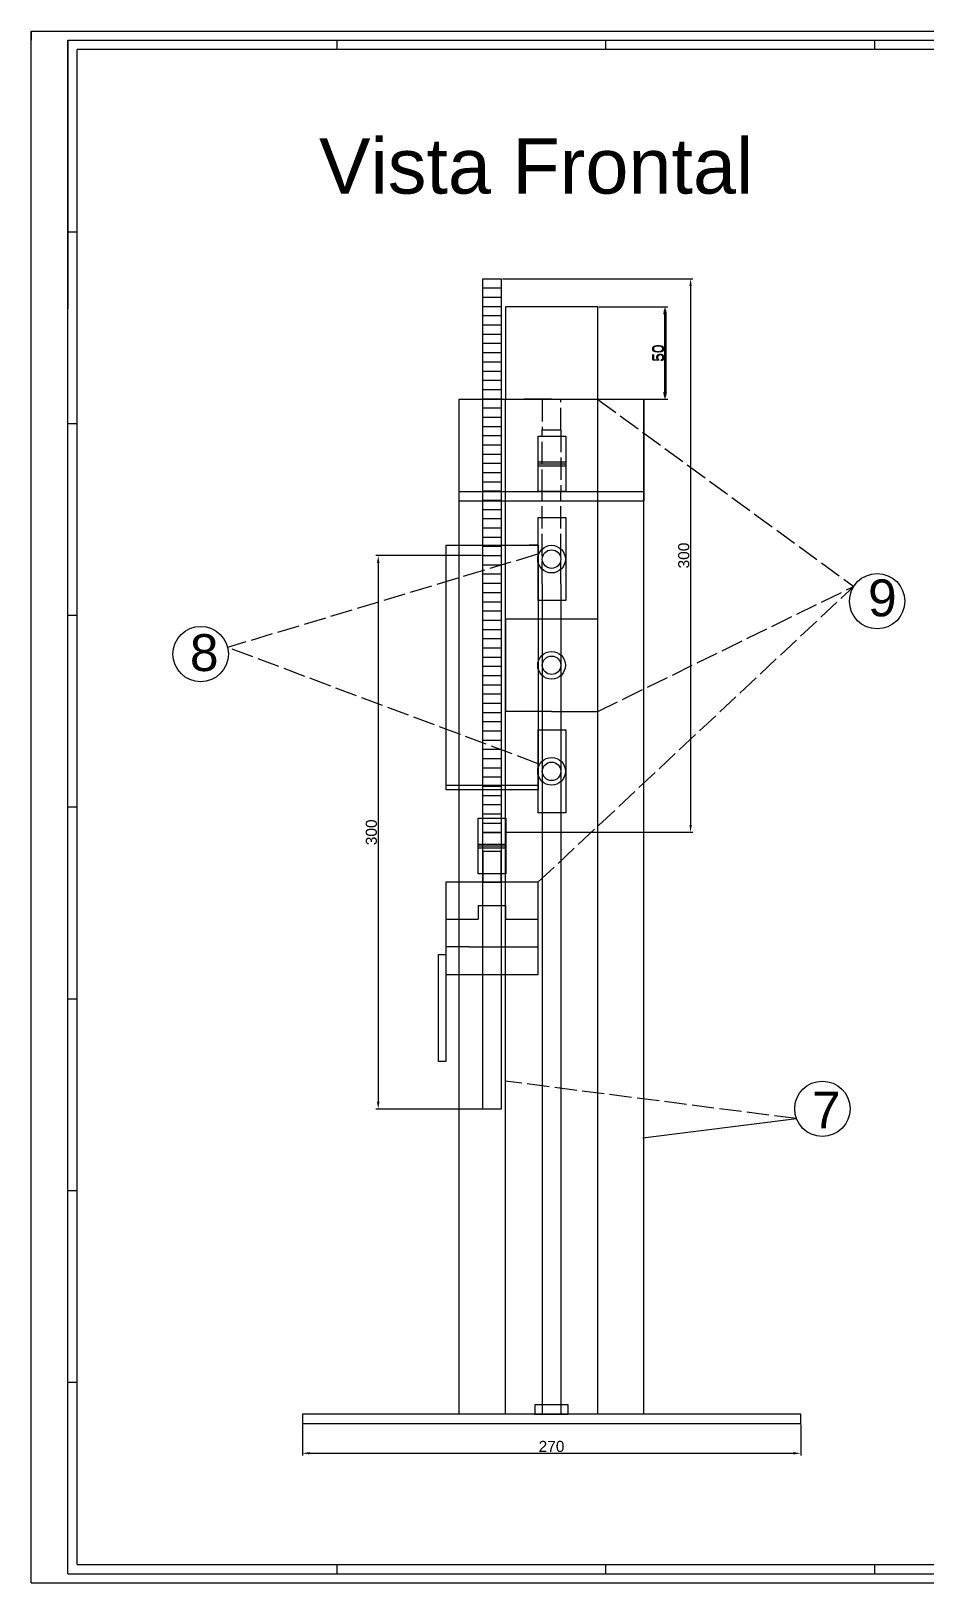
# Model space of a CAD drawing. Header units: millimetres. Extents: x 124 to 13248, y 76 to 6679.
# Drawn here: x 8609 to 9094, y 5828 to 6669 of the extents above; entities that cross this region are included whole.
import ezdxf

# ---------------------------------------------------------------- set-up
doc = ezdxf.new("R2010")
doc.units = ezdxf.units.MM
doc.linetypes.add('ACAD_ISO02W100', pattern=[15, 12, -3])
doc.layers.get('0').update_dxf_attribs({"color": 250})
doc.layers.add('linea cortada', color=250, linetype='ACAD_ISO02W100')
doc.styles.get("Standard").update_dxf_attribs({"font": 'arial.ttf'})
doc.dimstyles.new('ISO-25', dxfattribs={"dimtxt": 6, "dimasz": 4, "dimexe": 1.25, "dimexo": 0.625, "dimtad": 1, "dimtxsty": 'Standard', "dimcen": 2.5, "dimclrd": 1, "dimclre": 1, "dimclrt": 1, "dimadec": 0, "dimazin": 0, "dimtfac": 1, "dimtmove": 0, "dimatfit": 3, "dimfxl": 1, "dimarcsym": 0})

# ---------------------------------------------------------------- blocks, each defined once
blk = doc.blocks.new('*D119')
at = {"color": 1, "lineweight": -2, "transparency": 16777216}
for p, q in [((8916.23, 6519.69), (8953.01, 6519.69)), ((8951.76, 6515.69), (8951.76, 6473.69)), ((8916.23, 6469.69), (8953.01, 6469.69))]:
    blk.add_line(p, q, dxfattribs=at)
at = {"color": 1, "transparency": 16777216}
for points in [[(8951.09, 6515.69), (8952.43, 6515.69), (8951.76, 6519.69)], [(8951.09, 6473.69), (8952.43, 6473.69), (8951.76, 6469.69)]]:
    blk.add_solid(points, dxfattribs=at)
at = {"color": 1, "lineweight": -3, "transparency": 16777216, "insert": (8948.07, 6494.69), "char_height": 6, "attachment_point": 5, "rotation": 90}
blk.add_mtext('50', dxfattribs=at)
blk = doc.blocks.new('*D121')
at = {"color": 1, "lineweight": -2, "transparency": 16777216}
for p, q in [((8755.6, 5914.06), (8755.6, 5897.25)), ((9025.6, 5914.06), (9025.6, 5897.25)), ((8759.6, 5898.5), (9021.6, 5898.5))]:
    blk.add_line(p, q, dxfattribs=at)
at = {"color": 1, "transparency": 16777216}
for points in [[(8759.6, 5899.17), (8759.6, 5897.84), (8755.6, 5898.5)], [(9021.6, 5899.17), (9021.6, 5897.84), (9025.6, 5898.5)]]:
    blk.add_solid(points, dxfattribs=at)
at = {"color": 1, "lineweight": -3, "transparency": 16777216, "insert": (8890.6, 5902.19), "char_height": 6, "attachment_point": 5}
blk.add_mtext('270', dxfattribs=at)
blk = doc.blocks.new('*D166')
at = {"color": 1, "lineweight": -2, "transparency": 16777216}
for p, q in [((8863.95, 6535), (8967.17, 6535)), ((8965.92, 6531), (8965.92, 6239)), ((8866.45, 6235), (8967.17, 6235))]:
    blk.add_line(p, q, dxfattribs=at)
at = {"color": 1, "transparency": 16777216}
for points in [[(8965.26, 6531), (8966.59, 6531), (8965.92, 6535)], [(8965.26, 6239), (8966.59, 6239), (8965.92, 6235)]]:
    blk.add_solid(points, dxfattribs=at)
at = {"color": 1, "transparency": 16777216, "insert": (8962.23, 6385), "char_height": 6, "attachment_point": 5, "rotation": 90}
blk.add_mtext('300', dxfattribs=at)
blk = doc.blocks.new('*D167')
at = {"color": 1, "lineweight": -2, "transparency": 16777216}
for p, q in [((8916.23, 6519.69), (8953.68, 6519.69)), ((8952.43, 6515.69), (8952.43, 6473.69)), ((8916.23, 6469.69), (8953.68, 6469.69))]:
    blk.add_line(p, q, dxfattribs=at)
at = {"color": 1, "transparency": 16777216}
for points in [[(8951.76, 6515.69), (8953.09, 6515.69), (8952.43, 6519.69)], [(8951.76, 6473.69), (8953.09, 6473.69), (8952.43, 6469.69)]]:
    blk.add_solid(points, dxfattribs=at)
at = {"color": 1, "transparency": 16777216, "insert": (8948.74, 6494.69), "char_height": 6, "attachment_point": 5, "rotation": 90}
blk.add_mtext('50', dxfattribs=at)
blk = doc.blocks.new('*D168')
at = {"color": 1, "lineweight": -2, "transparency": 16777216}
for p, q in [((8852.7, 6385), (8795.46, 6385)), ((8796.71, 6381), (8796.71, 6089)), ((8857.7, 6085), (8795.46, 6085))]:
    blk.add_line(p, q, dxfattribs=at)
at = {"color": 1, "transparency": 16777216}
for points in [[(8796.05, 6381), (8797.38, 6381), (8796.71, 6385)], [(8796.05, 6089), (8797.38, 6089), (8796.71, 6085)]]:
    blk.add_solid(points, dxfattribs=at)
at = {"color": 1, "transparency": 16777216, "insert": (8793.02, 6235), "char_height": 6, "attachment_point": 5, "rotation": 90}
blk.add_mtext('300', dxfattribs=at)

msp = doc.modelspace()

# ---------------------------------------------------------------- linework, layer by layer
at = {"lineweight": -3}
for p, q in [((8608.638, 5828.228), (8608.638, 6669.228)), ((8608.638, 6669.228), (9798.638, 6669.228)), ((8608.638, 6669.228), (8608.638, 6664.228)), ((8628.638, 5833.228), (8628.638, 6664.228)), ((8628.638, 6664.228), (9793.638, 6664.228)), ((8628.638, 6664.228), (8628.638, 6518.603)), ((8774.263, 6664.228), (8774.263, 6659.228)), ((8919.888, 6664.228), (8919.888, 6659.228)), ((9065.513, 6664.228), (9065.513, 6659.228)), ((9788.638, 6659.228), (8633.638, 6659.228)), ((8633.638, 5838.228), (8633.638, 6659.228)), ((8628.638, 6560.353), (8633.638, 6560.353)), ((8853.328, 6234.997), (8853.328, 6534.997)), ((8853.328, 6534.997), (8863.328, 6534.997)), ((8853.328, 6234.997), (8853.328, 6534.997)), ((8853.328, 6534.997), (8863.328, 6534.997)), ((8853.328, 6529.997), (8863.328, 6529.997)), ((8853.328, 6524.997), (8863.328, 6524.997)), ((8853.328, 6519.997), (8863.328, 6519.997)), ((8865.603, 6519.687), (8865.603, 6469.687)), ((8915.603, 6519.687), (8865.603, 6519.687)), ((8915.603, 6469.687), (8915.603, 6519.687)), ((8853.328, 6514.997), (8863.328, 6514.997)), ((8853.328, 6509.997), (8863.328, 6509.997)), ((8853.328, 6504.997), (8863.328, 6504.997)), ((8853.328, 6499.997), (8863.328, 6499.997)), ((8853.328, 6494.997), (8863.328, 6494.997)), ((8853.328, 6489.997), (8863.328, 6489.997)), ((8853.328, 6484.997), (8863.328, 6484.997)), ((8853.328, 6479.997), (8863.328, 6479.997)), ((8840.603, 6469.687), (8865.603, 6469.687)), ((8840.603, 5919.687), (8840.603, 6469.687)), ((8840.603, 6419.687), (8840.603, 6469.687)), ((8840.603, 6469.687), (8865.603, 6469.687)), ((8853.328, 6474.997), (8863.328, 6474.997)), ((8853.328, 6469.997), (8863.328, 6469.997)), ((8865.603, 5919.687), (8865.603, 6469.687)), ((8865.603, 6469.687), (8915.603, 6469.687)), ((8865.603, 6469.687), (8915.603, 6469.687)), ((8890.603, 6469.687), (8875.603, 6469.687)), ((8890.603, 6469.687), (8905.603, 6469.687)), ((8915.603, 6469.687), (8940.603, 6469.687)), ((8915.603, 5919.687), (8915.603, 6469.687)), ((8915.603, 6469.687), (8940.603, 6469.687)), ((8940.603, 5919.687), (8940.603, 6469.687)), ((8940.603, 6469.687), (8940.603, 6419.687)), ((8853.328, 6464.997), (8863.328, 6464.997)), ((8853.328, 6459.997), (8863.328, 6459.997)), ((8628.638, 6456.478), (8633.638, 6456.478)), ((8853.328, 6454.997), (8863.328, 6454.997)), ((8853.328, 6449.997), (8863.328, 6449.997)), ((8853.328, 6444.997), (8863.328, 6444.997)), ((8853.328, 6439.997), (8863.328, 6439.997)), ((8853.328, 6434.997), (8863.328, 6434.997)), ((8883.41, 6435.687), (8898.41, 6435.687)), ((8883.41, 6434.687), (8898.41, 6434.687)), ((8883.41, 6433.687), (8898.41, 6433.687)), ((8853.328, 6429.997), (8863.328, 6429.997)), ((8840.603, 6414.687), (8840.603, 6419.687)), ((8840.603, 6419.687), (8940.603, 6419.687)), ((8853.328, 6424.997), (8863.328, 6424.997)), ((8853.328, 6419.997), (8863.328, 6419.997)), ((8940.603, 6419.687), (8940.603, 6414.687)), ((8840.603, 6414.687), (8940.603, 6414.687)), ((8853.328, 6414.997), (8863.328, 6414.997)), ((8853.328, 6409.997), (8863.328, 6409.997)), ((8853.328, 6404.997), (8863.328, 6404.997)), ((8898.41, 6405.543), (8898.41, 6360.543)), ((8853.328, 6399.997), (8863.328, 6399.997)), ((8853.328, 6394.997), (8863.328, 6394.997)), ((8833.328, 6390.543), (8833.328, 6260.543)), ((8833.328, 6390.543), (8883.41, 6390.543)), ((8833.328, 6390.543), (8838.328, 6390.543)), ((8853.328, 6389.997), (8863.328, 6389.997)), ((8853.328, 6384.997), (8863.328, 6384.997)), ((8883.41, 6390.543), (8878.41, 6390.543)), ((8883.41, 6390.543), (8883.41, 6260.543)), ((8853.328, 6379.997), (8863.328, 6379.997)), ((8853.328, 6374.997), (8863.328, 6374.997)), ((8853.328, 6369.997), (8863.328, 6369.997)), ((8885.603, 6369.687), (8885.603, 5919.687)), ((8895.603, 6369.687), (8895.603, 5919.687)), ((8853.328, 6364.997), (8863.328, 6364.997)), ((8853.328, 6359.997), (8863.328, 6359.997)), ((8628.638, 6352.603), (8633.638, 6352.603)), ((8853.328, 6354.997), (8863.328, 6354.997)), ((8853.328, 6349.997), (8863.328, 6349.997)), ((8865.603, 6350.543), (8865.603, 6300.543)), ((8915.603, 6350.543), (8865.603, 6350.543)), ((8915.603, 6300.543), (8915.603, 6350.543)), ((8853.328, 6344.997), (8863.328, 6344.997)), ((8853.328, 6339.997), (8863.328, 6339.997)), ((8853.328, 6334.997), (8863.328, 6334.997)), ((8853.328, 6329.997), (8863.328, 6329.997)), ((8853.328, 6324.997), (8863.328, 6324.997)), ((8853.328, 6319.997), (8863.328, 6319.997)), ((8853.328, 6314.997), (8863.328, 6314.997)), ((8853.328, 6309.997), (8863.328, 6309.997)), ((8853.328, 6304.997), (8863.328, 6304.997)), ((8853.328, 6299.997), (8863.328, 6299.997)), ((8890.603, 6300.543), (8865.603, 6300.543)), ((8890.603, 6300.543), (8915.603, 6300.543)), ((8853.328, 6294.997), (8863.328, 6294.997)), ((8853.328, 6289.997), (8863.328, 6289.997)), ((8853.328, 6284.997), (8863.328, 6284.997)), ((8898.41, 6290.543), (8898.41, 6245.543)), ((8853.328, 6279.997), (8863.328, 6279.997)), ((8853.328, 6274.997), (8863.328, 6274.997)), ((8853.328, 6269.997), (8863.328, 6269.997)), ((8833.328, 6260.543), (8833.328, 6258.043)), ((8853.328, 6264.997), (8863.328, 6264.997)), ((8853.328, 6259.997), (8863.328, 6259.997)), ((8883.41, 6260.543), (8883.41, 6258.043)), ((8628.638, 6248.728), (8633.638, 6248.728)), ((8853.328, 6254.997), (8863.328, 6254.997)), ((8853.328, 6249.997), (8863.328, 6249.997)), ((8853.328, 6244.997), (8863.328, 6244.997)), ((8853.328, 6239.997), (8863.328, 6239.997)), ((8850.828, 6228.599), (8865.828, 6228.599)), ((8850.828, 6227.599), (8865.828, 6227.599)), ((8850.828, 6226.599), (8865.828, 6226.599)), ((8850.828, 6195.437), (8865.828, 6195.437)), ((8850.828, 6195.437), (8850.828, 6187.937)), ((8833.328, 6187.937), (8850.828, 6187.937)), ((8865.828, 6187.937), (8883.328, 6187.937)), ((8829.316, 6110.724), (8829.316, 6168.853)), ((8829.316, 6168.853), (8833.328, 6168.853)), ((8845.828, 6172.937), (8833.328, 6172.937)), ((8833.328, 6168.853), (8833.328, 6110.724)), ((8865.828, 6172.937), (8883.328, 6172.937)), ((8628.638, 6144.853), (8633.638, 6144.853)), ((8833.328, 6110.724), (8829.316, 6110.724)), ((8628.638, 6040.978), (8633.638, 6040.978)), ((8628.638, 5833.228), (8628.638, 5937.103)), ((8628.638, 5937.103), (8633.638, 5937.103)), ((8755.603, 5919.687), (8755.603, 5914.687)), ((9025.603, 5919.687), (8755.603, 5919.687)), ((8755.603, 5914.687), (9025.603, 5914.687)), ((9025.603, 5914.687), (9025.603, 5919.687)), ((8628.638, 5833.228), (8628.638, 5838.228)), ((8633.638, 5838.228), (9613.638, 5838.228)), ((8774.263, 5838.228), (8774.263, 5833.228)), ((8919.888, 5838.228), (8919.888, 5833.228)), ((9065.513, 5838.228), (9065.513, 5833.228)), ((8608.638, 5828.228), (8608.638, 5833.228)), ((8608.638, 5828.228), (8818.638, 5828.228)), ((8628.638, 5833.228), (9793.638, 5833.228)), ((8628.638, 5833.228), (8633.638, 5833.228))]:
    msp.add_line(p, q, dxfattribs=at)
at = {"linetype": 'ACAD_ISO02W100'}
for p, q in [((8915.664, 6469.596), (9054.321, 6368.294)), ((8882.992, 6385.665), (8715.097, 6335.208)), ((8883.22, 6207.917), (9054.312, 6368.288)), ((8915.62, 6300.476), (9054.305, 6368.29)), ((8883.369, 6272.202), (8715.107, 6335.179)), ((9023.232, 6079.856), (8865.437, 6100.164))]:
    msp.add_line(p, q, dxfattribs=at)
for p, q in [((8940.071, 6069.518), (9023.232, 6079.856)), ((8818.638, 5828.228), (9798.638, 5828.228))]:
    msp.add_line(p, q)
at = {"lineweight": -3}
for points in [[(8863.328, 6534.997), (8863.328, 6234.997)], [(8898.41, 6360.543), (8883.41, 6360.543), (8883.41, 6405.543), (8898.41, 6405.543)], [(8853.328, 6284.997), (8853.328, 6384.997), (8863.328, 6384.997), (8863.328, 6284.997)], [(8863.328, 6282.497), (8863.328, 6084.997), (8853.328, 6084.997), (8853.328, 6282.497)], [(8898.41, 6245.543), (8883.41, 6245.543), (8883.41, 6290.543), (8898.41, 6290.543)], [(8833.328, 6260.543), (8883.41, 6260.543)], [(8883.41, 6258.043), (8833.328, 6258.043)], [(8865.828, 6187.937), (8865.828, 6195.437)], [(8845.828, 6172.937), (8865.828, 6172.937)]]:
    msp.add_lwpolyline(points, dxfattribs=at)
for points in [[(8898.41, 6449.687), (8898.41, 6419.687), (8883.41, 6419.687), (8883.41, 6449.687)], [(8865.828, 6242.599), (8865.828, 6212.599), (8850.828, 6212.599), (8850.828, 6242.599)], [(8853.328, 6234.997), (8863.328, 6234.997)], [(8853.328, 6224.588), (8853.328, 6207.98), (8863.328, 6207.98), (8863.328, 6224.588)], [(8883.328, 6207.98), (8833.328, 6207.98), (8833.328, 6157.98), (8883.328, 6157.98)], [(8899.603, 5919.687), (8899.603, 5924.687), (8881.603, 5924.687), (8881.603, 5919.687)]]:
    msp.add_lwpolyline(points, close=True, dxfattribs=at)
for centre, radius in [((8890.603, 6383.043), 7.5), ((8890.603, 6383.043), 5), ((8890.603, 6325.543), 7.5), ((8890.603, 6325.543), 5), ((8890.603, 6268.043), 7.5), ((8890.603, 6268.043), 5)]:
    msp.add_circle(centre, radius, dxfattribs=at)
for centre in [(9066.985, 6360.265), (8700.528, 6331.6), (9037.316, 6085.182)]:
    msp.add_circle(centre, 15)
at = {"layer": 'linea cortada', "lineweight": -3}
for p, q in [((8885.603, 6469.687), (8885.603, 6453.079)), ((8895.603, 6453.079), (8895.603, 6469.687)), ((8885.603, 6453.079), (8895.603, 6453.079)), ((8885.603, 6419.687), (8885.603, 6453.079)), ((8895.603, 6453.079), (8895.603, 6419.687)), ((8885.603, 6369.687), (8885.603, 6419.687)), ((8895.603, 6369.687), (8895.603, 6419.687))]:
    msp.add_line(p, q, dxfattribs=at)

# ---------------------------------------------------------------- texts
msp.add_text('Vista Frontal', height=30).set_placement((8764.615, 6581.123))
at = {"lineweight": -3, "char_height": 20, "attachment_point": 1}
for s, insert in [('9', (9062.027, 6372.063)), ('8', (8694.68, 6342.402)), ('7', (9031.679, 6094.551))]:
    msp.add_mtext_dynamic_manual_height_columns(s, width=86.7339, gutter_width=11.025, heights=[0], dxfattribs=dict(at, insert=insert))

# ---------------------------------------------------------------- dimensions: what is measured, and where the dimension line sits
for base, p1, p2, picture, middle in [((8965.922, 6234.997), (8863.328, 6534.997), (8865.828, 6234.997), '*D166', (8962.232, 6384.997)), ((8952.426, 6469.687), (8915.603, 6519.687), (8915.603, 6469.687), '*D167', (8948.738, 6494.687)), ((8796.714, 6084.997), (8853.328, 6384.997), (8858.328, 6084.997), '*D168', (8793.023, 6234.997))]:
    dim = msp.add_linear_dim(base=base, p1=p1, p2=p2, angle=90, dimstyle='ISO-25')
    dim.commit()
    dim.dimension.update_dxf_attribs({"geometry": picture, "text_midpoint": middle})
at = {"lineweight": -3}
dim = msp.add_linear_dim(base=(8951.759, 6469.687), p1=(8915.603, 6519.687), p2=(8915.603, 6469.687), angle=90, dimstyle='ISO-25', dxfattribs=at)
dim.commit()
dim.dimension.update_dxf_attribs({"geometry": '*D119', "text_midpoint": (8948.071, 6494.687)})
dim = msp.add_linear_dim(base=(9025.603, 5898.502), p1=(8755.603, 5914.687), p2=(9025.603, 5914.687), dimstyle='ISO-25', dxfattribs=at)
dim.commit()
dim.dimension.update_dxf_attribs({"geometry": '*D121', "text_midpoint": (8890.603, 5902.19)})

doc.saveas('drawing.dxf')
